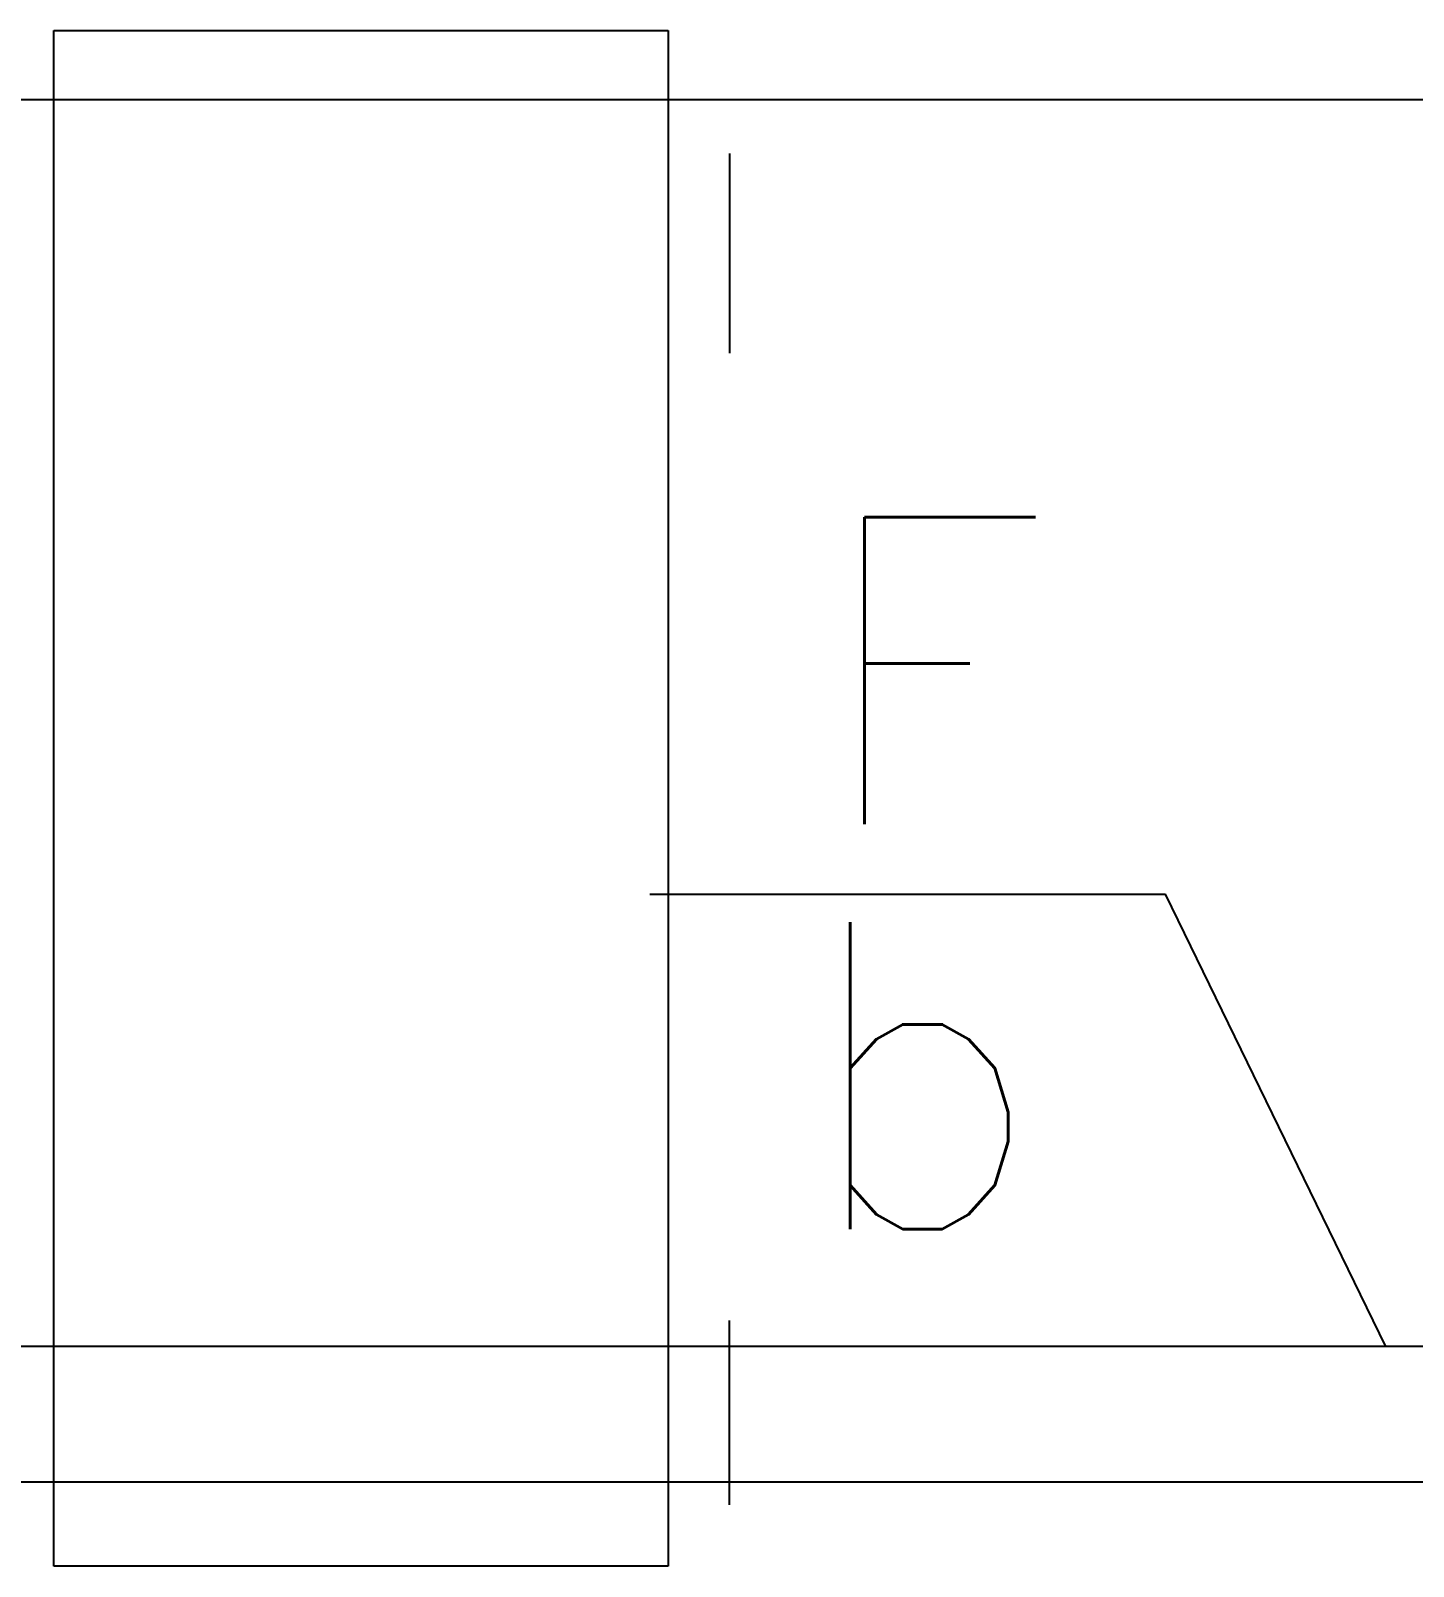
# Model space of a CAD drawing. Header units: inches. Extents: x 567429 to 582707, y 126347 to 133675.
# Drawn here: x 579596 to 579686, y 131636.9 to 131736.9 of the extents above; entities that cross this region are included whole.
import ezdxf
from ezdxf.enums import TextEntityAlignment as Align

# ---------------------------------------------------------------- set-up
doc = ezdxf.new("R2010")
doc.units = ezdxf.units.IN
doc.header["$MEASUREMENT"] = 0
for name, color, linetype in [('FIRE', 3, 'Continuous'), ('FIRE WIRE', 4, 'Continuous'), ('mobl', 11, 'Continuous')]:
    doc.layers.add(name, color=color, linetype=linetype)
doc.styles.add('ROMANS', font='romans.shx')

msp = doc.modelspace()

# ---------------------------------------------------------------- linework, layer by layer
at = {"layer": 'FIRE', "color": 30}
for p in [(579636.3, 131680.64), (579684.22, 131651.18)]:
    msp.add_line(p, (579669.87, 131680.64), dxfattribs=at)
at = {"layer": 'FIRE WIRE'}
msp.add_line((579930.29, 131651.18), (579438.15, 131651.18), dxfattribs=at)
at = {"layer": 'mobl', "color": 15}
for p, q in [((579597.49, 131636.88), (579597.49, 131736.88)), ((579597.49, 131736.88), (579637.49, 131736.88)), ((579637.49, 131736.88), (579637.49, 131636.88)), ((579767.49, 131732.38), (579567.49, 131732.38)), ((579641.49, 131728.88), (579641.49, 131715.88)), ((579641.49, 131640.88), (579641.49, 131652.88)), ((579567.49, 131642.38), (579767.49, 131642.38)), ((579637.49, 131636.88), (579597.49, 131636.88))]:
    msp.add_line(p, q, dxfattribs=at)

# ---------------------------------------------------------------- texts
at = {"layer": 'FIRE', "color": 2, "style": 'ROMANS'}
for s, p in [('F', (579654.56, 131695.2)), ('b', (579654.06, 131668.83))]:
    msp.add_text(s, height=20, dxfattribs=at).set_placement(p, align=Align.MIDDLE)

doc.saveas('drawing.dxf')
